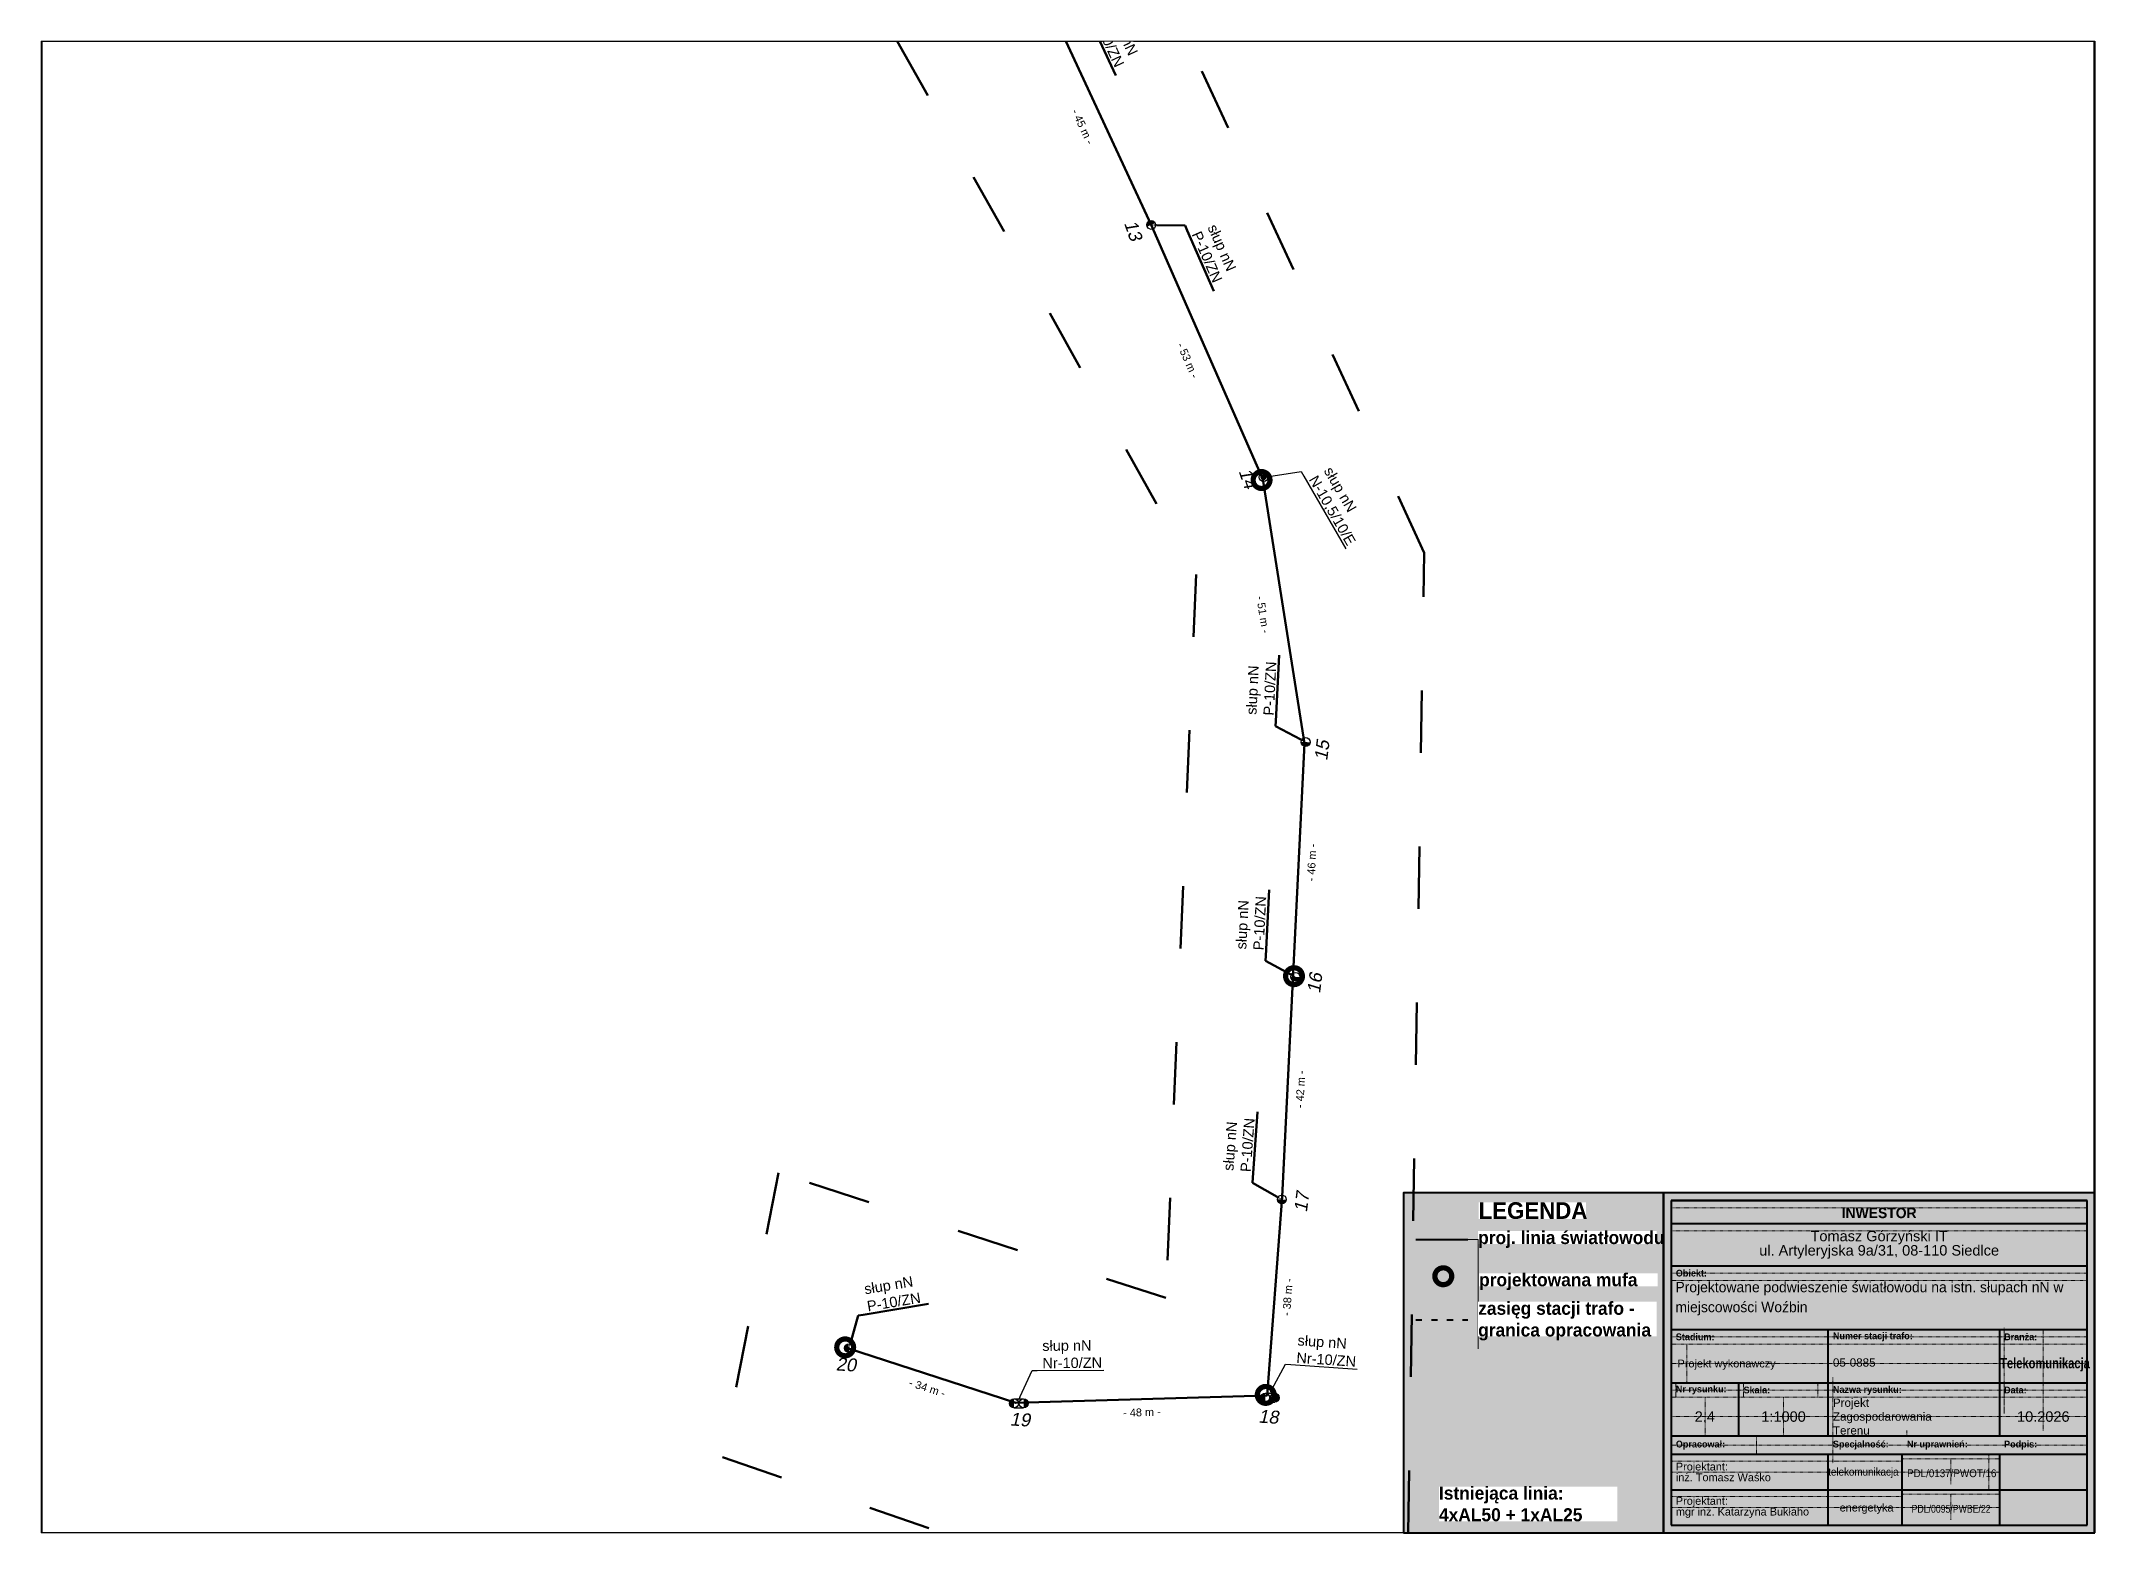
# Paper-space layout '885-4' of a CAD drawing. Header units: metres, sheet in millimetres. Extents: x 0 to 395, y 0 to 287.
# The model-space entities are those that its viewports show. They can reach past a viewport. Long polylines and large blocks are cut down to what shows.
import ezdxf
from ezdxf import colors
from ezdxf.entities.mleader import LeaderData, LeaderLine
from ezdxf.math import Vec2, Vec3

# ---------------------------------------------------------------- set-up
doc = ezdxf.new("R2010")
doc.units = ezdxf.units.M
for name, pattern in [('ACAD_ISO03W100', [30, 12, -18]), ('DGN Style 2', [0.005224, 0.003135, -0.00209]), ('GCAD_ISO03W100', [30, 12, -18])]:
    doc.linetypes.add(name, pattern=pattern)
for name, color, linetype, lineweight in [('!TELE', 30, 'SCARPLINE1A', 50), ('!trafo_05-0885', 6, 'GCAD_ISO03W100', 50), ('@Tabelka', 7, 'Continuous', 13), ('_mm zasięg trafo', 6, 'ACAD_ISO03W100', 35), ('_numery slupow etap 4 cz. 2', 7, 'Continuous', 40), ('_światłowód', 30, 'Continuous', 50)]:
    doc.layers.add(name, color=color, linetype=linetype, lineweight=lineweight)
for name, color, linetype in [('!wymiary', 7, 'Continuous'), ('_MM mufy', 3, 'Continuous'), ('_MM opisy', 7, 'Continuous'), ('_MM slupy', 5, 'Continuous')]:
    doc.layers.add(name, color=color, linetype=linetype)
doc.layers.add('@KonstrTabelki', color=253, linetype='DGN Style 2', lineweight=0, plot=False)
doc.styles.add('LEGENDA', font='arial.ttf')
doc.styles.get("Standard").update_dxf_attribs({"font": 'ARIAL.TTF'})
doc.linetypes.add('SCARPLINE1A', pattern='A,2,[150,AAA.SHX,S=1,R=0,X=0,Y=0],1e-11', length=2)
doc.dimstyles.new('opis linie', dxfattribs={"dimtxt": 1.5, "dimasz": 0.18, "dimexe": 0.18, "dimexo": 0.0625, "dimgap": 2.5, "dimtad": 4, "dimdec": 0, "dimzin": 0, "dimdsep": 46, "dimtxsty": 'Standard', "dimcen": 0.09, "dimse1": 1, "dimse2": 1, "dimsd1": 1, "dimsd2": 1, "dimclrt": 256, "dimadec": 0, "dimazin": 0, "dimtfac": 1, "dimtdec": 0, "dimtofl": 0, "dimtmove": 0, "dimatfit": 3, "dimfxl": 1, "dimtfill": 1, "dimtolj": 1, "dimtzin": 0, "dimarcsym": 0})

# ---------------------------------------------------------------- blocks, each defined once
blk = doc.blocks.new('tabelka')
at = {"true_color": 0xffffff, "transparency": 33554687}
h = blk.add_hatch(color=7, dxfattribs=at)
h.dxf.hatch_style = 1
h.paths.add_polyline_path([(-83, 65.41), (0, 65.41), (0, 0), (-83, 0)])
at = {"layer": '@KonstrTabelki', "lineweight": 0}
for p, q in [((-1.5, 62.52), (-81.5, 62.52)), ((-1.5, 58.08), (-81.5, 58.08)), ((-1.5, 49.94), (-81.5, 49.94)), ((-81.5, 48.55), (-1.5, 48.55)), ((-1.5, 37.69), (-81.5, 37.69)), ((-81.5, 36.3), (-1.5, 36.3)), ((-78.46, 36.3), (-78.46, 28.86)), ((-17.47, 39.44), (-17.47, 22.94)), ((-9.93, 19.68), (-9.93, 39.08)), ((-81.5, 32.58), (-1.5, 32.58)), ((-80.6, 28.86), (-80.6, 26.08)), ((-67.58, 28.86), (-67.58, 26.08)), ((-53.27, 26.08), (-53.27, 28.86)), ((-50.39, 29.9), (-50.39, 18.64)), ((-17.47, 28.86), (-17.47, 22.94)), ((-9.93, 19.68), (-9.93, 28.86)), ((-1.5, 27.47), (-81.5, 27.47)), ((-81.5, 26.08), (-1.5, 26.08)), ((-74.99, 18.64), (-74.99, 26.08)), ((-59.88, 18.64), (-59.88, 26.08)), ((-1.5, 27.47), (-18.36, 27.47)), ((-1.5, 22.36), (-81.5, 22.36)), ((-1.5, 22.36), (-18.36, 22.36)), ((-81.5, 16.88), (-1.5, 16.88)), ((-65.11, 18.64), (-65.11, 15.11)), ((-50.39, 18.64), (-50.39, 13.41)), ((-36.15, 19.68), (-36.15, 18.64)), ((-37.05, 13.77), (-81.5, 13.77)), ((-37.05, 14.25), (-18.36, 14.25)), ((-27.71, 14.25), (-27.71, 9.31)), ((-20.43, 15.11), (-20.43, 8.31)), ((-37.05, 11.71), (-81.5, 11.71)), ((-18.36, 11.71), (-37.05, 11.71)), ((-37.05, 6.97), (-81.5, 6.97)), ((-37.05, 4.9), (-81.5, 4.9)), ((-37.05, 7.44), (-18.36, 7.44)), ((-18.36, 4.9), (-37.05, 4.9)), ((-27.71, 7.44), (-27.71, 2.5))]:
    blk.add_line(p, q, dxfattribs=at)
at = {"layer": '@KonstrTabelki'}
for points in [[(-51.29, 28.86), (-51.29, 39.08)], [(-51.29, 18.64), (-51.29, 28.86)]]:
    blk.add_lwpolyline(points, dxfattribs=at)
at = {"layer": '@Tabelka', "lineweight": 40}
for p, q in [((0, 65.41), (-83, 65.41)), ((-83, 65.41), (-83, 0)), ((-81.5, 63.91), (-1.5, 63.91)), ((-1.5, 63.91), (-81.5, 63.91)), ((-81.5, 63.91), (-81.5, 1.5)), ((-1.5, 1.5), (-1.5, 63.91)), ((0, 0), (0, 65.41)), ((-81.5, 59.47), (-1.5, 59.47)), ((-81.5, 51.33), (-1.5, 51.33)), ((-81.5, 39.08), (-1.5, 39.08)), ((-81.5, 39.08), (-18.36, 39.08)), ((-51.29, 28.86), (-51.29, 39.08)), ((-51.29, 28.86), (-51.29, 35.67)), ((-18.36, 39.08), (-18.36, 28.86)), ((-81.5, 28.86), (-18.36, 28.86)), ((-68.48, 18.64), (-68.48, 28.86)), ((-51.29, 18.64), (-51.29, 28.86)), ((-18.36, 28.86), (-1.5, 28.86)), ((-18.36, 28.86), (-18.36, 18.64)), ((-51.29, 18.64), (-51.29, 25.45)), ((-18.36, 25.45), (-18.36, 18.64)), ((-81.5, 18.64), (-1.5, 18.64)), ((-81.5, 18.64), (-1.5, 18.64)), ((-81.5, 15.11), (-1.5, 15.11)), ((-51.29, 1.5), (-51.29, 15.11)), ((-37.05, 1.5), (-37.05, 15.11)), ((-18.36, 15.11), (-18.36, 1.5)), ((-81.5, 8.31), (-1.5, 8.31)), ((-81.5, 8.31), (-1.5, 8.31)), ((-81.5, 1.5), (-1.5, 1.5)), ((-83, 0), (0, 0))]:
    blk.add_line(p, q, dxfattribs=at)
at = {"layer": '@Tabelka'}
for s, insert, char_height, attachment_point, line_spacing_factor in [('{\\fLato Light|b1|i0|c238|p34;INWESTOR}', (-41.5, 62.52), 2, 2, 0.825), ('{\\fLato Light|b1|i0|c238|p34;Obiekt:}', (-80.6, 49.94), 1.3, 4, 0.946154), ('{\\fLato Light|b1|i0|c238|p34;Branża:}', (-17.47, 37.69), 1.3, 4, 0.946154), ('Projekt wykonawczy', (-80.27, 32.34), 1.5, 4, 0.825), ('{\\fLato Light|b1|i0|c238|p34;\\W0.8;Telekomunikacja}', (-9.6, 32.34), 2, 5, 0.76875), ('{\\fLato Light|b1|i0|c238|p34;Nr rysunku:}', (-80.6, 27.47), 1.3, 4, 0.946154), ('{\\fLato Light|b1|i0|c238|p34;Skala:}', (-67.58, 27.47), 1.3, 4, 0.946154), ('{\\fLato Light|b1|i0|c238|p34;Nazwa rysunku:}', (-50.39, 27.38), 1.3, 4, 0.946154), ('{\\fLato Light|b1|i0|c238|p34;Data:}', (-17.47, 27.47), 1.3, 4, 0.946154), ('10.2026', (-9.93, 22.36), 2, 5, 0.825), ('{\\fLato Light|b1|i0|c238|p34;Opracował:}', (-80.6, 16.88), 1.3, 4, 0.946154), ('{\\fLato Light|b1|i0|c238|p34;Specjalność:}', (-50.39, 16.88), 1.3, 4, 0.946154), ('{\\fLato Light|b1|i0|c238|p34;Nr uprawnień:}', (-36.15, 16.88), 1.3, 4, 0.946154), ('{\\fLato Light|b1|i0|c238|p34;Podpis:}', (-17.47, 16.88), 1.3, 4, 0.946154)]:
    blk.add_mtext(s, dxfattribs=dict(at, insert=insert, char_height=char_height, attachment_point=attachment_point, line_spacing_factor=line_spacing_factor))
at = {"layer": '@Tabelka', "insert": (-41.5, 58.08), "char_height": 2, "attachment_point": 2, "line_spacing_factor": 0.825, "style": 'LEGENDA'}
blk.add_mtext('Tomasz Górzyński IT\\Pul. Artyleryjska 9a/31, 08-110 Siedlce', dxfattribs=at)
at = {"layer": '@Tabelka'}
for s, insert, char_height, width, attachment_point, line_spacing_factor in [('{\\fLato Light|b1|i0|c238|p34;Stadium:}', (-80.6, 37.69), 1.3, 8.6456, 4, 0.946154), ('{\\fLato Light|b1|i0|c238|p34;Numer stacji trafo:}', (-50.39, 37.69), 1.3, 16.1141, 4, 0.946154), ('Projektant:\\Pinż. Tomasz Waśko', (-80.6, 11.71), 1.5, 27.9275, 4, 0.825), ('{\\W0.9;telekomunikacja}', (-44.53, 11.53), 1.5, 22.915, 5, 0.825), ('{\\W0.9;PDL/0137/PWOT/16}', (-27.54, 11.46), 1.5, 22.915, 5, 0.825), ('Projektant:\\Pmgr inż. Katarzyna Bukłaho', (-80.6, 4.9), 1.5, 27.9275, 4, 0.825), ('energetyka', (-43.91, 4.64), 1.5, 22.915, 5, 0.825), ('{\\W0.8;PDL/0095/PWBE/22}', (-27.66, 4.62), 1.5, 22.915, 5, 0.825)]:
    blk.add_mtext(s, dxfattribs=dict(at, insert=insert, char_height=char_height, width=width, attachment_point=attachment_point, line_spacing_factor=line_spacing_factor))
blk = doc.blocks.new('mufa')
at = {"layer": '_MM mufy'}
h = blk.add_hatch(color=256, dxfattribs=at)
h.dxf.hatch_style = 1
h.paths.add_polyline_path([(2.15, 0.12, 1), (-2.1, -0.05, 1)])
h.paths.add_polyline_path([(-1.1, -0.01, -1), (1.15, 0.08, -1)], flags=16)
h.paths.add_polyline_path([(-0.83, 0, -1), (0.88, 0.07, -1)], flags=0)
blk = doc.blocks.new('legenda')
at = {"true_color": 0xffffff, "transparency": 33554687}
h = blk.add_hatch(color=7, dxfattribs=at)
h.dxf.hatch_style = 1
h.paths.add_polyline_path([(-50, 65.41), (0, 65.41), (0, 0), (-50, 0)])
at = {"lineweight": 40}
blk.add_lwpolyline([(0, 65.41), (-50, 65.41), (-50, 0)], dxfattribs=at)
at = {"layer": '_mm zasięg trafo', "lineweight": 40, "ltscale": 0.1}
blk.add_lwpolyline([(-47.62, 40.95), (-37.62, 40.95)], dxfattribs=at)
at = {"layer": '_światłowód', "lineweight": 40}
blk.add_lwpolyline([(-47.62, 56.41), (-37.62, 56.41)], dxfattribs=at)
at = {"layer": '_mm zasięg trafo'}
blk.add_blockref('mufa', (-42.35, 49.31), dxfattribs=at)
at = {"layer": '_mm zasięg trafo', "bg_fill": 3, "box_fill_scale": 1, "bg_fill_color": 256, "bg_fill_transparency": 0}
for s, width, heights, insert, char_height, attachment_point in [('{\\fLato Light|b1|i0|c238|p34;\\C7;LEGENDA}', 20.65, [-3.27], (-35.53, 63.58), 3.2, 1), ('\\pxt4;{\\fLato Light|b1|i0|c238|p34;\\C7;proj. linia światłowodu}', 34.3358, [-3.2], (-35.62, 56.41), 2.5, 4)]:
    blk.add_mtext_dynamic_manual_height_columns(s, width=width, gutter_width=1, heights=heights, dxfattribs=dict(at, insert=insert, char_height=char_height, attachment_point=attachment_point))
at = {"layer": 'Defpoints', "color": 252, "lineweight": 0, "true_color": 0x939598}
blk.add_lwpolyline([(-37.62, 56.41), (-35.62, 56.41), (-35.62, 35.41)], dxfattribs=at)
at = {"layer": '_mm zasięg trafo', "char_height": 2.5, "attachment_point": 4, "bg_fill": 3, "box_fill_scale": 1, "bg_fill_color": 256, "bg_fill_transparency": 0}
for s, heights, insert in [('\\pxt4;{\\fLato Light|b1|i0|c238|p34;\\C7;projektowana mufa}', [-3.2], (-35.44, 48.3)), ('\\pxt4;{\\fLato Light|b1|i0|c238|p34;\\C7;zasięg stacji trafo - granica opracowania}', [-7.36], (-35.62, 40.72))]:
    blk.add_mtext_dynamic_manual_height_columns(s, width=34.3358, gutter_width=1, heights=heights, dxfattribs=dict(at, insert=insert))
at = {"lineweight": 40}
blk.add_lwpolyline([(-50, 0), (0, 0), (0, 65.41)], dxfattribs=at)
at = {"layer": '_mm zasięg trafo', "insert": (-43.16, 5.56), "char_height": 2.5, "attachment_point": 4, "bg_fill": 3, "box_fill_scale": 1, "bg_fill_color": 256, "bg_fill_transparency": 0}
blk.add_mtext_dynamic_manual_height_columns('\\pxt4;{\\fLato Light|b1|i0|c238|p34;\\C7;Istniejąca linia:\\P4xAL50 + 1xAL25}', width=34.3358, gutter_width=1, heights=[0], dxfattribs=at)
blk = doc.blocks.new('*D226')
at = {"layer": 'Defpoints', "color": 0}
for p in [(7552732.22, 5779473.5), (7552750.63, 5779432.03), (7552751.31, 5779432.34)]:
    blk.add_point(p, dxfattribs=at)
at = {"layer": '!wymiary', "insert": (7552738.12, 5779451.23), "char_height": 1.5, "attachment_point": 5, "rotation": 294.8818, "bg_fill": 3, "box_fill_scale": 1.1, "bg_fill_color": 9, "bg_fill_true_color": 13158600, "bg_fill_transparency": 0}
blk.add_mtext('\\A1;- 45 m -', dxfattribs=at)
blk = doc.blocks.new('*D227')
at = {"layer": 'Defpoints', "color": 0}
for p in [(7552751.31, 5779432.34), (7552772.75, 5779383.45), (7552772.07, 5779383.15)]:
    blk.add_point(p, dxfattribs=at)
at = {"layer": '!wymiary', "insert": (7552758.35, 5779406.28), "char_height": 1.5, "attachment_point": 5, "rotation": 293.6851, "bg_fill": 3, "box_fill_scale": 1.1, "bg_fill_color": 9, "bg_fill_true_color": 13158600, "bg_fill_transparency": 0}
blk.add_mtext('\\A1;- 53 m -', dxfattribs=at)
blk = doc.blocks.new('*D228')
at = {"layer": 'Defpoints', "color": 0}
for p in [(7552772.75, 5779383.45), (7552780.06, 5779332.51), (7552780.8, 5779332.63)]:
    blk.add_point(p, dxfattribs=at)
at = {"layer": '!wymiary', "insert": (7552772.81, 5779357.41), "char_height": 1.5, "attachment_point": 5, "rotation": 278.9928, "bg_fill": 3, "box_fill_scale": 1.1, "bg_fill_color": 9, "bg_fill_true_color": 13158600, "bg_fill_transparency": 0}
blk.add_mtext('\\A1;- 51 m -', dxfattribs=at)
blk = doc.blocks.new('*D229')
at = {"layer": 'Defpoints', "color": 0}
for p in [(7552780.8, 5779332.63), (7552777.81, 5779287.14), (7552778.56, 5779287.1)]:
    blk.add_point(p, dxfattribs=at)
at = {"layer": '!wymiary', "insert": (7552782.19, 5779309.74), "char_height": 1.5, "attachment_point": 5, "rotation": 87.1819, "bg_fill": 3, "box_fill_scale": 1.1, "bg_fill_color": 9, "bg_fill_true_color": 13158600, "bg_fill_transparency": 0}
blk.add_mtext('\\A1;- 46 m -', dxfattribs=at)
blk = doc.blocks.new('*D230')
at = {"layer": 'Defpoints', "color": 0}
for p in [(7552778.56, 5779287.1), (7552775.72, 5779245.5), (7552776.47, 5779245.46)]:
    blk.add_point(p, dxfattribs=at)
at = {"layer": '!wymiary', "insert": (7552780.01, 5779266.16), "char_height": 1.5, "attachment_point": 5, "rotation": 87.1293, "bg_fill": 3, "box_fill_scale": 1.1, "bg_fill_color": 9, "bg_fill_true_color": 13158600, "bg_fill_transparency": 0}
blk.add_mtext('\\A1;- 42 m -', dxfattribs=at)
blk = doc.blocks.new('*D231')
at = {"layer": 'Defpoints', "color": 0}
for p in [(7552776.47, 5779245.46), (7552772.86, 5779207.33), (7552773.61, 5779207.27)]:
    blk.add_point(p, dxfattribs=at)
at = {"layer": '!wymiary', "insert": (7552777.55, 5779226.18), "char_height": 1.5, "attachment_point": 5, "rotation": 85.7221, "bg_fill": 3, "box_fill_scale": 1.1, "bg_fill_color": 9, "bg_fill_true_color": 13158600, "bg_fill_transparency": 0}
blk.add_mtext('\\A1;- 38 m -', dxfattribs=at)
blk = doc.blocks.new('*D232')
at = {"layer": 'Defpoints', "color": 0}
for p in [(7552725.27, 5779206.58), (7552725.29, 5779205.83), (7552773.61, 5779207.27)]:
    blk.add_point(p, dxfattribs=at)
at = {"layer": '!wymiary', "insert": (7552749.53, 5779204.03), "char_height": 1.5, "attachment_point": 5, "rotation": 1.7118, "bg_fill": 3, "box_fill_scale": 1.1, "bg_fill_color": 9, "bg_fill_true_color": 13158600, "bg_fill_transparency": 0}
blk.add_mtext('\\A1;- 48 m -', dxfattribs=at)
blk = doc.blocks.new('*D233')
at = {"layer": 'Defpoints', "color": 0}
for p in [(7552692.72, 5779216.41), (7552692.95, 5779217.12), (7552725.29, 5779205.83)]:
    blk.add_point(p, dxfattribs=at)
at = {"layer": '!wymiary', "insert": (7552708.23, 5779208.72), "char_height": 1.5, "attachment_point": 5, "rotation": 342.0068, "bg_fill": 3, "box_fill_scale": 1.1, "bg_fill_color": 9, "bg_fill_true_color": 13158600, "bg_fill_transparency": 0}
blk.add_mtext('\\A1;- 34 m -', dxfattribs=at)
blk = doc.blocks.new('ZN')
at = {"layer": '_MM slupy', "transparency": 33554687}
h = blk.add_hatch(color=256, dxfattribs=at)
h.dxf.hatch_style = 1
h.paths.add_polyline_path([(0, -0.86), (0, 0.86, 1)])
at = {"layer": '_MM slupy'}
blk.add_circle((0, 0), 0.857, dxfattribs=at)
blk = doc.blocks.new('E')
at = {"layer": '_MM slupy'}
h = blk.add_hatch(color=256, dxfattribs=at)
h.dxf.hatch_style = 1
h.paths.add_polyline_path([(0.27, 0.37, 1), (-0.27, -0.37, 1)])
for radius in [0.857, 0.457]:
    blk.add_circle((0, 0), radius, dxfattribs=at)
blk = doc.blocks.new('R')
at = {"layer": '_MM slupy', "transparency": 33554687}
h = blk.add_hatch(color=256, dxfattribs=at)
h.dxf.hatch_style = 1
h.paths.add_polyline_path([(-0.93, -0.86), (-0.93, 0.86, 1)])
h = blk.add_hatch(color=256, dxfattribs=at)
h.dxf.hatch_style = 1
h.paths.add_polyline_path([(0.93, 0.86), (0.93, -0.86, 1)])
at = {"layer": '_MM slupy'}
for points in [[(-0.93, 0.86), (0.93, 0.86)], [(-0.93, -0.86), (0.93, -0.86)]]:
    blk.add_lwpolyline(points, dxfattribs=at)
for centre in [(-0.93, 0), (0.93, 0)]:
    blk.add_circle(centre, 0.857, dxfattribs=at)
blk = doc.blocks.new('q')
at = {"layer": '_MM slupy'}
blk.add_blockref('ZN', (0, 0), dxfattribs=at)
at = {"layer": '_MM opisy'}
ml = blk.add_multileader_mtext('Standard', dxfattribs=at)
ml.set_content('\\pxql;słup nN\\PP-10/ZN', color=256)
ml.set_leader_properties()
ml.build(insert=Vec2(0, 0))
ml.multileader.update_dxf_attribs({"has_text_frame": 1, "text_left_attachment_type": 5, "text_right_attachment_type": 5, "dogleg_length": 1, "arrow_head_size": 1})
ctx = ml.context
ctx.base_point, ctx.char_height, ctx.arrow_head_size, ctx.landing_gap_size, ctx.plane_origin = Vec3(3.75, 5.9), 2, 1, 1, Vec3(1.72, -1.42)
ctx.left_attachment, ctx.right_attachment = 5, 5
notes = []
notes.append((ctx, [(0, (1, 1, 0), (2.75, 5.9), (1, 0), 1, [(0, [(0, 0), (2.75, 5.9)], 0, [])])]))
ctx.mtext.insert, ctx.mtext.flow_direction = Vec3(4.75, 11.7), 5
ctx.mtext.has_bg_fill, ctx.mtext.bg_color, ctx.mtext.bg_scale_factor, ctx.mtext.bg_transparency, ctx.mtext.use_window_bg_color = 1, -1023410175, 1, 0, 1
for ctx, leaders in notes:
    for number, flags, end, landing, length, lines in leaders:
        leader = LeaderData()
        leader.index, (leader.has_last_leader_line, leader.has_dogleg_vector, leader.attachment_direction) = number, flags
        leader.last_leader_point, leader.dogleg_vector, leader.dogleg_length = Vec3(end), Vec3(landing), length
        for number, points, colour, breaks in lines:
            line = LeaderLine()
            line.index, line.vertices, line.color, line.breaks = number, Vec3.list(points), colors.encode_raw_color(colour), breaks
            leader.lines.append(line)
        ctx.leaders.append(leader)

msp = doc.modelspace()

# ---------------------------------------------------------------- linework, layer by layer
at = {"layer": '!TELE'}
msp.add_lwpolyline([(7552619.45, 5779963.61), (7552625.97, 5779922.81), (7552632.97, 5779878.18), (7552640.28, 5779831.76), (7552648.47, 5779781.27), (7552656.45, 5779730.16), (7552663.45, 5779686.22), (7552670.96, 5779639), (7552679.33, 5779587.85), (7552696.64, 5779550.32), (7552713.85, 5779513.14), (7552732.22, 5779473.5), (7552751.31, 5779432.34), (7552772.75, 5779383.45), (7552780.8, 5779332.63), (7552778.56, 5779287.1), (7552776.47, 5779245.46), (7552773.61, 5779207.27), (7552725.29, 5779205.83), (7552692.72, 5779216.41)], dxfattribs=at)

# ---------------------------------------------------------------- next in the draw order: dimensions: what is measured, and where the dimension line sits
at = {"layer": '!wymiary'}
dim = msp.add_aligned_dim(p1=(7552732.22, 5779473.5), p2=(7552751.31, 5779432.34), distance=-0.75, dimstyle='opis linie', override={"dimpost": '- <> m -'}, dxfattribs=at)
dim.commit()
dim.dimension.update_dxf_attribs({"geometry": '*D226', "text_midpoint": (7552738.12, 5779451.23)})

# ---------------------------------------------------------------- next in the draw order: block references
at = {"layer": '!TELE', "rotation": 294.8817781872548}
msp.add_blockref('q', (7552732.22, 5779473.5), dxfattribs=at)

# ---------------------------------------------------------------- next in the draw order: dimensions: what is measured, and where the dimension line sits
at = {"layer": '!wymiary'}
dim = msp.add_aligned_dim(p1=(7552751.31, 5779432.34), p2=(7552772.75, 5779383.45), distance=-0.75, dimstyle='opis linie', override={"dimpost": '- <> m -'}, dxfattribs=at)
dim.commit()
dim.dimension.update_dxf_attribs({"geometry": '*D227', "text_midpoint": (7552758.35, 5779406.28)})

# ---------------------------------------------------------------- next in the draw order: block references
at = {"layer": '!TELE', "rotation": 293.685053488391}
msp.add_blockref('q', (7552751.31, 5779432.34), dxfattribs=at)

# ---------------------------------------------------------------- next in the draw order: dimensions: what is measured, and where the dimension line sits
at = {"layer": '!wymiary'}
dim = msp.add_aligned_dim(p1=(7552772.75, 5779383.45), p2=(7552780.8, 5779332.63), distance=-0.75, dimstyle='opis linie', override={"dimpost": '- <> m -'}, dxfattribs=at)
dim.commit()
dim.dimension.update_dxf_attribs({"geometry": '*D228', "text_midpoint": (7552772.81, 5779357.41)})

# ---------------------------------------------------------------- next in the draw order: texts
at = {"layer": '_numery slupow etap 4 cz. 2', "oblique": 10}
msp.add_text('13', height=2.5, rotation=289.0631, dxfattribs=at).set_placement((7552746.07, 5779432.69))

# ---------------------------------------------------------------- next in the draw order: dimensions: what is measured, and where the dimension line sits
at = {"layer": '!wymiary'}
dim = msp.add_aligned_dim(p1=(7552780.8, 5779332.63), p2=(7552778.56, 5779287.1), distance=-0.75, dimstyle='opis linie', override={"dimpost": '- <> m -'}, dxfattribs=at)
dim.commit()
dim.dimension.update_dxf_attribs({"geometry": '*D229', "text_midpoint": (7552782.19, 5779309.74)})

# ---------------------------------------------------------------- next in the draw order: leaders
at = {"layer": '_MM opisy'}
ml = msp.add_multileader_mtext('Standard', dxfattribs=at)
ml.set_content('\\pxql;słup nN\\PN-10,5/10/E', color=256)
ml.set_leader_properties()
ml.build(insert=Vec2(0, 0))
ml.multileader.update_dxf_attribs({"has_text_frame": 1, "text_left_attachment_type": 5, "text_right_attachment_type": 5, "dogleg_length": 1, "arrow_head_size": 1})
ctx = ml.context
ctx.base_point, ctx.char_height, ctx.arrow_head_size, ctx.landing_gap_size, ctx.plane_origin, ctx.plane_x_axis, ctx.plane_y_axis = Vec3(7552780.67, 5779384.04), 2, 1, 1, Vec3(7552772.56, 5779381.65), Vec3(0.501355, -0.865242), Vec3(0.865242, 0.501355)
ctx.left_attachment, ctx.right_attachment = 5, 5
notes = []
notes.append((ctx, [(0, (1, 1, 0), (7552780.17, 5779384.91), (0.501355, -0.865242), 1, [(0, [(7552772.93, 5779383.84)], 0, [])])]))
ctx.mtext.insert, ctx.mtext.text_direction, ctx.mtext.flow_direction = Vec3(7552786.17, 5779386.07), Vec3(0.501355, -0.865242), 5
ctx.mtext.has_bg_fill, ctx.mtext.bg_color, ctx.mtext.bg_scale_factor, ctx.mtext.bg_transparency, ctx.mtext.use_window_bg_color = 1, -1023410175, 1, 0, 1
for ctx, leaders in notes:
    for number, flags, end, landing, length, lines in leaders:
        leader = LeaderData()
        leader.index, (leader.has_last_leader_line, leader.has_dogleg_vector, leader.attachment_direction) = number, flags
        leader.last_leader_point, leader.dogleg_vector, leader.dogleg_length = Vec3(end), Vec3(landing), length
        for number, points, colour, breaks in lines:
            line = LeaderLine()
            line.index, line.vertices, line.color, line.breaks = number, Vec3.list(points), colors.encode_raw_color(colour), breaks
            leader.lines.append(line)
        ctx.leaders.append(leader)

# ---------------------------------------------------------------- next in the draw order: block references
at = {"layer": '!TELE', "rotation": 87.18191175607251}
msp.add_blockref('q', (7552781, 5779332.9), dxfattribs=at)
at = {"color": 5, "lineweight": 70}
msp.add_blockref('mufa', (7552772.51, 5779383.25), dxfattribs=at)
at = {"rotation": 300.0896862369668}
msp.add_blockref('E', (7552772.93, 5779383.84), dxfattribs=at)

# ---------------------------------------------------------------- next in the draw order: texts
at = {"layer": '_numery slupow etap 4 cz. 2', "oblique": 10}
msp.add_text('14', height=2.5, rotation=289.0631, dxfattribs=at).set_placement((7552768.1, 5779385))

# ---------------------------------------------------------------- next in the draw order: dimensions: what is measured, and where the dimension line sits
at = {"layer": '!wymiary'}
dim = msp.add_aligned_dim(p1=(7552778.56, 5779287.1), p2=(7552776.47, 5779245.46), distance=-0.75, dimstyle='opis linie', override={"dimpost": '- <> m -'}, dxfattribs=at)
dim.commit()
dim.dimension.update_dxf_attribs({"geometry": '*D230', "text_midpoint": (7552780.01, 5779266.16)})

# ---------------------------------------------------------------- next in the draw order: block references
at = {"layer": '!TELE', "rotation": 87.12929071878546}
msp.add_blockref('q', (7552779.04, 5779287.77), dxfattribs=at)

# ---------------------------------------------------------------- next in the draw order: texts
at = {"layer": '_numery slupow etap 4 cz. 2', "oblique": 10}
msp.add_text('15', height=2.5, rotation=82.7964, dxfattribs=at).set_placement((7552785.15, 5779329.23))

# ---------------------------------------------------------------- next in the draw order: dimensions: what is measured, and where the dimension line sits
at = {"layer": '!wymiary'}
dim = msp.add_aligned_dim(p1=(7552776.47, 5779245.46), p2=(7552773.61, 5779207.27), distance=-0.75, dimstyle='opis linie', override={"dimpost": '- <> m -'}, dxfattribs=at)
dim.commit()
dim.dimension.update_dxf_attribs({"geometry": '*D231', "text_midpoint": (7552777.55, 5779226.18)})

# ---------------------------------------------------------------- next in the draw order: block references
at = {"layer": '!TELE', "rotation": 85.72210943013808}
msp.add_blockref('q', (7552776.44, 5779244.96), dxfattribs=at)
at = {"color": 5, "lineweight": 70}
msp.add_blockref('mufa', (7552778.75, 5779287.86), dxfattribs=at)

# ---------------------------------------------------------------- next in the draw order: texts
at = {"layer": '_numery slupow etap 4 cz. 2', "oblique": 10}
msp.add_text('16', height=2.5, rotation=82.7964, dxfattribs=at).set_placement((7552783.78, 5779284.49))

# ---------------------------------------------------------------- next in the draw order: dimensions: what is measured, and where the dimension line sits
at = {"layer": '!wymiary'}
dim = msp.add_aligned_dim(p1=(7552773.61, 5779207.27), p2=(7552725.29, 5779205.83), distance=-0.75, dimstyle='opis linie', override={"dimpost": '- <> m -'}, dxfattribs=at)
dim.commit()
dim.dimension.update_dxf_attribs({"geometry": '*D232', "text_midpoint": (7552749.53, 5779204.03)})

# ---------------------------------------------------------------- next in the draw order: texts
at = {"layer": '_numery slupow etap 4 cz. 2', "oblique": 10}
for s, rotation, p in [('17', 82.7964, (7552781.25, 5779242.41)), ('18', 356.3728, (7552771.87, 5779202.06))]:
    msp.add_text(s, height=2.5, rotation=rotation, dxfattribs=at).set_placement(p)

# ---------------------------------------------------------------- next in the draw order: dimensions: what is measured, and where the dimension line sits
at = {"layer": '!wymiary'}
dim = msp.add_aligned_dim(p1=(7552725.29, 5779205.83), p2=(7552692.72, 5779216.41), distance=-0.75, dimstyle='opis linie', override={"dimpost": '- <> m -'}, dxfattribs=at)
dim.commit()
dim.dimension.update_dxf_attribs({"geometry": '*D233', "text_midpoint": (7552708.23, 5779208.72)})

# ---------------------------------------------------------------- next in the draw order: leaders
at = {"layer": '_MM opisy'}
ml = msp.add_multileader_mtext('Standard', dxfattribs=at)
ml.set_content('\\pxql;słup nN\\PNr-10/ZN', color=256)
ml.set_leader_properties()
ml.build(insert=Vec2(0, 0))
ml.multileader.update_dxf_attribs({"has_text_frame": 1, "text_left_attachment_type": 5, "text_right_attachment_type": 5, "dogleg_length": 1, "arrow_head_size": 1})
ctx = ml.context
ctx.base_point, ctx.char_height, ctx.arrow_head_size, ctx.landing_gap_size, ctx.plane_origin, ctx.plane_x_axis, ctx.plane_y_axis = Vec3(7552778.16, 5779213.2), 2, 1, 1, Vec3(7552775.63, 5779206.03), Vec3(0.997736, -0.067254), Vec3(0.067254, 0.997736)
ctx.left_attachment, ctx.right_attachment = 5, 5
notes = []
notes.append((ctx, [(0, (1, 1, 0), (7552777.16, 5779213.27), (0.997736, -0.067254), 1, [(0, [(7552774.01, 5779207.56), (7552777.16, 5779213.27)], 0, [])])]))
ctx.mtext.insert, ctx.mtext.text_direction, ctx.mtext.flow_direction = Vec3(7552779.54, 5779218.89), Vec3(0.997736, -0.067254), 5
ctx.mtext.has_bg_fill, ctx.mtext.bg_color, ctx.mtext.bg_scale_factor, ctx.mtext.bg_transparency, ctx.mtext.use_window_bg_color = 1, -1023410175, 1, 0, 1
for ctx, leaders in notes:
    for number, flags, end, landing, length, lines in leaders:
        leader = LeaderData()
        leader.index, (leader.has_last_leader_line, leader.has_dogleg_vector, leader.attachment_direction) = number, flags
        leader.last_leader_point, leader.dogleg_vector, leader.dogleg_length = Vec3(end), Vec3(landing), length
        for number, points, colour, breaks in lines:
            line = LeaderLine()
            line.index, line.vertices, line.color, line.breaks = number, Vec3.list(points), colors.encode_raw_color(colour), breaks
            leader.lines.append(line)
        ctx.leaders.append(leader)

# ---------------------------------------------------------------- next in the draw order: block references
at = {"layer": '!TELE', "rotation": 9.439078801231622}
msp.add_blockref('q', (7552693.2, 5779216.37), dxfattribs=at)
at = {"color": 5, "lineweight": 70}
msp.add_blockref('mufa', (7552773.32, 5779207.35), dxfattribs=at)
msp.add_blockref('R', (7552774.16, 5779206.85))

# ---------------------------------------------------------------- next in the draw order: texts
at = {"layer": '_numery slupow etap 4 cz. 2', "oblique": 10}
msp.add_text('19', height=2.5, rotation=356.3728, dxfattribs=at).set_placement((7552724.1, 5779201.52))

# ---------------------------------------------------------------- next in the draw order: leaders
at = {"layer": '_MM opisy'}
ml = msp.add_multileader_mtext('Standard', dxfattribs=at)
ml.set_content('\\pxql;słup nN\\PNr-10/ZN', color=256)
ml.set_leader_properties()
ml.build(insert=Vec2(0, 0))
ml.multileader.update_dxf_attribs({"has_text_frame": 1, "text_left_attachment_type": 5, "text_right_attachment_type": 5, "dogleg_length": 1, "arrow_head_size": 1})
ctx = ml.context
ctx.base_point, ctx.char_height, ctx.arrow_head_size, ctx.landing_gap_size, ctx.plane_origin, ctx.plane_x_axis, ctx.plane_y_axis = Vec3(7552729.39, 5779212.07), 2, 1, 1, Vec3(7552727.41, 5779204.73), Vec3(0.999971, 0.007657), Vec3(-0.007657, 0.999971)
ctx.left_attachment, ctx.right_attachment = 5, 5
notes = []
notes.append((ctx, [(0, (1, 1, 0), (7552728.39, 5779212.06), (0.999971, 0.007657), 1, [(0, [(7552725.68, 5779206.14), (7552728.39, 5779212.06)], 0, [])])]))
ctx.mtext.insert, ctx.mtext.text_direction, ctx.mtext.flow_direction = Vec3(7552730.35, 5779217.84), Vec3(0.999971, 0.007657), 5
ctx.mtext.has_bg_fill, ctx.mtext.bg_color, ctx.mtext.bg_scale_factor, ctx.mtext.bg_transparency, ctx.mtext.use_window_bg_color = 1, -1023410175, 1, 0, 1
for ctx, leaders in notes:
    for number, flags, end, landing, length, lines in leaders:
        leader = LeaderData()
        leader.index, (leader.has_last_leader_line, leader.has_dogleg_vector, leader.attachment_direction) = number, flags
        leader.last_leader_point, leader.dogleg_vector, leader.dogleg_length = Vec3(end), Vec3(landing), length
        for number, points, colour, breaks in lines:
            line = LeaderLine()
            line.index, line.vertices, line.color, line.breaks = number, Vec3.list(points), colors.encode_raw_color(colour), breaks
            leader.lines.append(line)
        ctx.leaders.append(leader)

# ---------------------------------------------------------------- next in the draw order: linework, layer by layer
at = {"layer": '!trafo_05-0885'}
msp.add_lwpolyline([(7552576.75, 5780018.71), (7552637.39, 5779583.75), (7552759.94, 5779365.15), (7552754.14, 5779226.04), (7552679.62, 5779250.06), (7552668.85, 5779195.41), (7552779.81, 5779157.32), (7552800.51, 5779167.25), (7552803.82, 5779369.29), (7552698.66, 5779597), (7552635.73, 5780025.92)], close=True, dxfattribs=at)

# ---------------------------------------------------------------- next in the draw order: block references
at = {"color": 5, "lineweight": 70}
msp.add_blockref('mufa', (7552692.43, 5779216.49), dxfattribs=at)
msp.add_blockref('R', (7552725.85, 5779205.76))

# ---------------------------------------------------------------- next in the draw order: texts
at = {"layer": '_numery slupow etap 4 cz. 2', "oblique": 10}
msp.add_text('20', height=2.5, rotation=356.3728, dxfattribs=at).set_placement((7552690.62, 5779212.1))

psp = doc.layouts.new('885-4')

# ---------------------------------------------------------------- block references
psp.add_blockref('tabelka', (395, 0))

# ---------------------------------------------------------------- texts
at = {"color": 18, "true_color": 0x000000, "insert": (314.32, 48.27), "char_height": 2, "width": 76.9558, "attachment_point": 1, "line_spacing_factor": 0.825, "style": 'LEGENDA'}
psp.add_mtext('\\pxsm1.15,ql;{\\fLato Light|b0|i0|c238|p34;\\C256;Projektowane podwieszenie światłowodu na istn. słupach nN w miejscowości Woźbin}', dxfattribs=at)
at = {"color": 1, "char_height": 1.6, "width": 26.3577, "attachment_point": 4, "style": 'LEGENDA'}
for s, insert in [('{\\C18;\\c0;05-0885}', (344.61, 32.76, 1)), ('{\\C18;\\c0;Projekt Zagospodarowania Terenu}', (344.61, 22.36, 1))]:
    psp.add_mtext(s, dxfattribs=dict(at, insert=insert))
at = {"char_height": 2, "attachment_point": 5, "line_spacing_factor": 0.825, "style": 'LEGENDA'}
for s, insert in [('2.4', (319.97, 22.36)), ('1:1000', (335.12, 22.36))]:
    psp.add_mtext(s, dxfattribs=dict(at, insert=insert))

# ---------------------------------------------------------------- next in the draw order: block references
psp.add_blockref('legenda', (312, 0))

# ---------------------------------------------------------------- next in the draw order: linework, layer by layer
psp.add_lwpolyline([(395, 0), (0.24, 0), (0.24, 286.83), (395, 286.83)], close=True)

# ---------------------------------------------------------------- next in the draw order: viewports
at = {"layer": '0'}
psp.add_viewport(center=(197.38, 143.41), size=(394.76, 286.8295), view_center_point=(7552735.19, 5779324.26), view_height=286.8295, dxfattribs=at)

doc.saveas('drawing.dxf')
